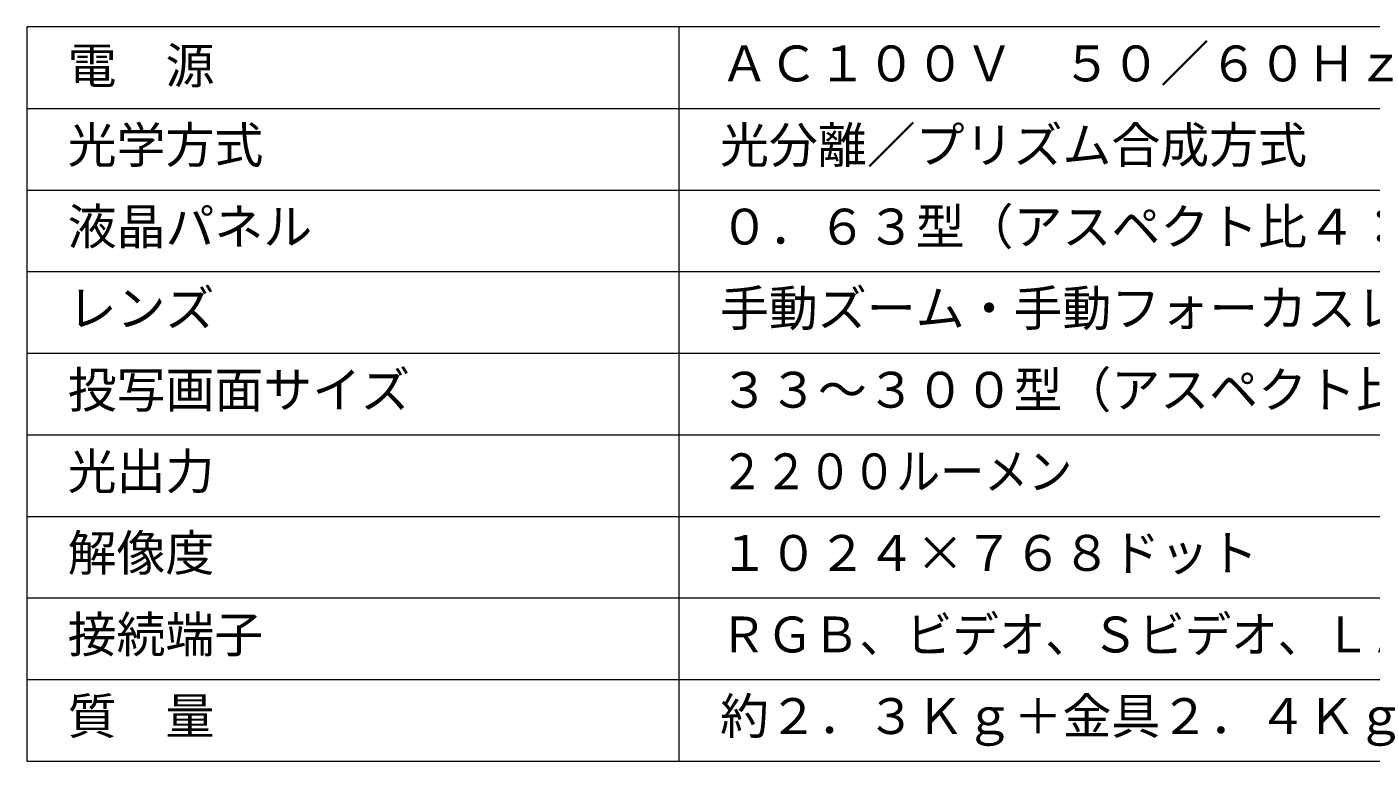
# Model space of a CAD drawing. Units: millimetres, scale not verified. Extents: x -63 to 62, y -57 to 57.
# Drawn here: x -62.5 to 19.9, y -56.5 to -11.5 of the extents above; entities that cross this region are included whole.
import ezdxf
from ezdxf.enums import TextEntityAlignment as Align

# ---------------------------------------------------------------- set-up
doc = ezdxf.new("R2010")
doc.units = ezdxf.units.MM
doc.header["$LTSCALE"] = 0.125
doc.layers.add('0-1_WAKU', color=1, linetype='Continuous', lineweight=18)
doc.layers.add('0-2_MOJI1', color=7, linetype='Continuous')
doc.styles.add('ＭＳ ゴシック', font='')
doc.styles.get('ＭＳ ゴシック').set_extended_font_data('MS Gothic')

msp = doc.modelspace()

# ---------------------------------------------------------------- linework, layer by layer
at = {"layer": '0-1_WAKU', "color": 4}
for p, q in [((-62.5121, -11.505), (-62.5121, -56.505)), ((62.4879, -11.505), (-62.5121, -11.505)), ((-22.5121, -56.505), (-22.5121, -11.505)), ((-62.5121, -56.505), (62.4879, -56.505))]:
    msp.add_line(p, q, dxfattribs=at)
at = {"layer": '0-1_WAKU'}
for p, q in [((-62.5121, -16.505), (62.4879, -16.505)), ((-62.5121, -21.505), (62.4879, -21.505)), ((-62.5121, -26.505), (62.4879, -26.505)), ((-62.5121, -31.505), (62.4879, -31.505)), ((-62.5121, -36.505), (62.4879, -36.505)), ((-62.5121, -41.505), (62.4879, -41.505)), ((-62.5121, -46.505), (62.4879, -46.505)), ((-62.5121, -51.505), (62.4879, -51.505))]:
    msp.add_line(p, q, dxfattribs=at)

# ---------------------------------------------------------------- texts
at = {"layer": '0-2_MOJI1', "style": 'ＭＳ ゴシック'}
for s, p in [('ＡＣ１００Ｖ\u3000５０／６０Ｈｚ', (-20.0121, -15.505)), ('電\u3000源', (-60.0121, -15.6369)), ('光分離／プリズム合成方式', (-20.0121, -20.505)), ('光学方式', (-60.0121, -20.505)), ('液晶パネル', (-60.0121, -25.505)), ('０．６３型（アスペクト比４：３時）', (-20.0121, -25.505)), ('レンズ', (-60.0121, -30.505)), ('手動ズーム・手動フォーカスレンズ', (-20.0121, -30.505)), ('投写画面サイズ', (-60.0121, -35.505)), ('３３～３００型（アスペクト比４：３時）', (-20.0121, -35.505)), ('光出力', (-60.0121, -40.505)), ('解像度', (-60.0121, -45.505)), ('１０２４×７６８ドット', (-20.0121, -45.505)), ('接続端子', (-60.0121, -50.505)), ('質\u3000量', (-60.0121, -55.505)), ('約２．３Ｋｇ＋金具２．４Ｋｇ', (-20.0121, -55.505))]:
    msp.add_text(s, height=2.199, dxfattribs=at).set_placement(p, align=Align.BOTTOM_LEFT)
for s, width, p in [('２２００ルーメン', 0.9, (-20.0121, -40.505)), ('ＲＧＢ、ビデオ、Ｓビデオ、ＬＡＮ、シリアル制御', 0.95, (-20.0121, -50.505))]:
    msp.add_text(s, height=2.199, dxfattribs=dict(at, width=width)).set_placement(p, align=Align.BOTTOM_LEFT)

doc.saveas('drawing.dxf')
